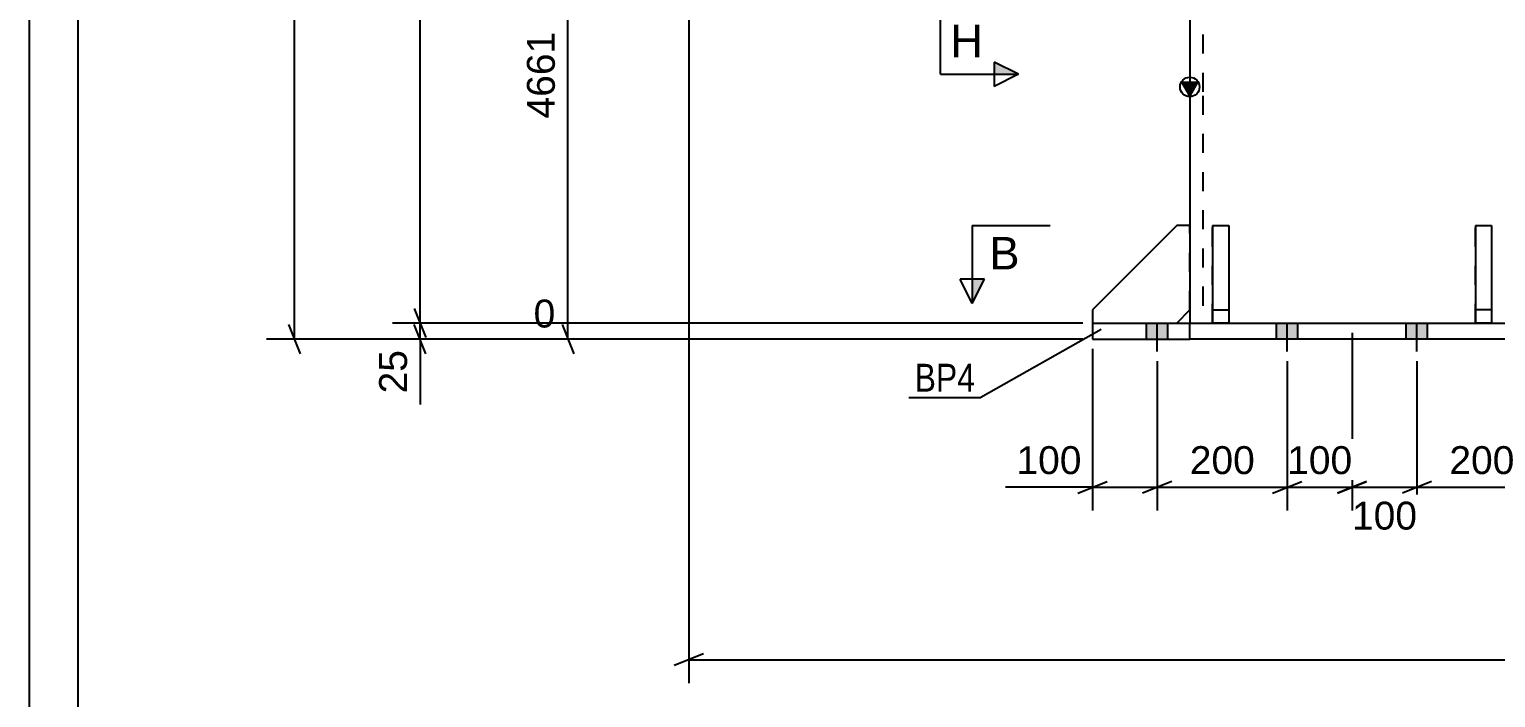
# Model space of a CAD drawing. Header units: millimetres. Extents: x -424 to 417, y -243 to 351.
# Drawn here: x -424.5 to -273.9, y -29.3 to 39.4 of the extents above; entities that cross this region are included whole.
import ezdxf

# ---------------------------------------------------------------- set-up
doc = ezdxf.new("R2010")
doc.units = ezdxf.units.MM
doc.linetypes.add('DXK_LINE_DOT2', pattern=[3.9198, 1.9599, -1.9599])
doc.styles.add('Arial', font='ARIAL.TTF', dxfattribs={"height": 0.2})
doc.styles.add('Arial Narrow', font='ARIALN.TTF', dxfattribs={"height": 0.2})

# ---------------------------------------------------------------- blocks, each defined once
blk = doc.blocks.new('Unknown-284935898-1134')
at = {"color": 5, "linetype": 'Continuous'}
for p, q in [((-424.47, 351.23), (-424.47, -242.77)), ((-419.47, 346.23), (-419.47, -237.77))]:
    blk.add_line(p, q, dxfattribs=at)
blk = doc.blocks.new('Bolt-284935898-3130 - 2944')
at = {"linetype": 'Continuous'}
for points in [[(-307.53, 9.21), (-309.73, 9.21), (-309.73, 7.55), (-307.53, 7.55)], [(-307.53, 9.21), (-309.73, 9.21), (-309.73, 7.55), (-307.53, 7.55)], [(-294.19, 9.21), (-296.39, 9.21), (-296.39, 7.55), (-294.19, 7.55)], [(-294.19, 9.21), (-296.39, 9.21), (-296.39, 7.55), (-294.19, 7.55)], [(-280.86, 9.21), (-283.06, 9.21), (-283.06, 7.55), (-280.86, 7.55)], [(-280.86, 9.21), (-283.06, 9.21), (-283.06, 7.55), (-280.86, 7.55)], [(-267.53, 9.21), (-269.73, 9.21), (-269.73, 7.55), (-267.53, 7.55)], [(-267.53, 9.21), (-269.73, 9.21), (-269.73, 7.55), (-267.53, 7.55)]]:
    blk.add_hatch(color=1, dxfattribs=at).paths.add_polyline_path(points)
at = {"color": 1, "linetype": 'Continuous'}
for p, q in [((-309.73, 7.55), (-309.73, 9.21)), ((-309.73, 7.55), (-309.73, 9.21)), ((-308.63, 6.28), (-308.63, 9.21)), ((-308.63, 6.28), (-308.63, 9.21)), ((-307.53, 7.55), (-307.53, 9.21)), ((-307.53, 7.55), (-307.53, 9.21)), ((-296.39, 7.55), (-296.39, 9.21)), ((-296.39, 7.55), (-296.39, 9.21)), ((-295.29, 6.28), (-295.29, 9.21)), ((-295.29, 6.28), (-295.29, 9.21)), ((-294.19, 7.55), (-294.19, 9.21)), ((-294.19, 7.55), (-294.19, 9.21)), ((-283.06, 7.55), (-283.06, 9.21)), ((-283.06, 7.55), (-283.06, 9.21)), ((-281.96, 6.28), (-281.96, 9.21)), ((-281.96, 6.28), (-281.96, 9.21)), ((-280.86, 7.55), (-280.86, 9.21)), ((-280.86, 7.55), (-280.86, 9.21)), ((-269.73, 7.55), (-269.73, 9.21)), ((-269.73, 7.55), (-269.73, 9.21)), ((-268.63, 6.28), (-268.63, 9.21)), ((-268.63, 6.28), (-268.63, 9.21)), ((-267.53, 7.55), (-267.53, 9.21)), ((-267.53, 7.55), (-267.53, 9.21))]:
    blk.add_line(p, q, dxfattribs=at)
blk = doc.blocks.new('Part-284935898-3049 - 2944')
at = {"color": 7, "linetype": 'DXK_LINE_DOT2'}
for p, q in [((-306.63, 19.21), (-315.29, 10.55)), ((-305.29, 19.21), (-306.63, 19.21)), ((-305.29, 10.55), (-305.29, 19.21)), ((-315.29, 10.55), (-315.29, 9.21)), ((-306.63, 9.21), (-305.29, 10.55)), ((-315.29, 9.21), (-306.63, 9.21))]:
    blk.add_line(p, q, dxfattribs=at)
blk = doc.blocks.new('Part-284935898-3131 - 2944')
at = {"linetype": 'Continuous'}
blk.add_hatch(color=2, dxfattribs=at).paths.add_polyline_path([(-305.29, 32.55), (-306.09, 33.95), (-304.49, 33.95)])
at = {"color": 7, "linetype": 'DXK_LINE_DOT2'}
for p, q in [((-303.96, 305.38), (-303.96, 32.65)), ((-303.96, 32.55), (-303.96, 9.21)), ((-305.29, 19.21), (-305.29, 10.55)), ((-305.29, 9.21), (-271.96, 9.21))]:
    blk.add_line(p, q, dxfattribs=at)
at = {"color": 2, "linetype": 'Continuous'}
for p, q in [((-305.29, 75.31), (-305.29, 32.65)), ((-305.29, 32.55), (-306.09, 33.95)), ((-306.09, 33.95), (-304.49, 33.95)), ((-304.49, 33.95), (-305.29, 32.55)), ((-305.29, 32.55), (-305.29, 19.21)), ((-305.29, 10.55), (-305.29, 9.21))]:
    blk.add_line(p, q, dxfattribs=at)
blk.add_circle((-305.29, 33.45), 1, dxfattribs=at)
blk = doc.blocks.new('Part-284935898-3050 - 2944')
at = {"color": 2, "linetype": 'Continuous'}
for p, q in [((-306.63, 19.21), (-315.29, 10.55)), ((-305.29, 19.21), (-306.63, 19.21)), ((-305.29, 19.21), (-305.29, 10.55)), ((-315.29, 10.55), (-315.29, 9.21)), ((-306.63, 9.21), (-305.29, 10.55))]:
    blk.add_line(p, q, dxfattribs=at)
at = {"color": 7, "linetype": 'DXK_LINE_DOT2'}
blk.add_line((-315.29, 9.21), (-306.63, 9.21), dxfattribs=at)
blk = doc.blocks.new('Part-284935898-3057 - 2944')
at = {"color": 2, "linetype": 'Continuous'}
for p, q in [((-275.96, 19.21), (-275.96, 9.21)), ((-275.96, 19.21), (-274.29, 19.21)), ((-274.29, 19.21), (-274.29, 9.21)), ((-274.29, 10.55), (-275.96, 10.55)), ((-275.96, 9.21), (-274.29, 9.21))]:
    blk.add_line(p, q, dxfattribs=at)
blk = doc.blocks.new('Part-284935898-3062 - 2944')
at = {"color": 2, "linetype": 'Continuous'}
for p, q in [((-302.96, 19.21), (-302.96, 9.21)), ((-302.96, 19.21), (-301.29, 19.21)), ((-301.29, 19.21), (-301.29, 9.21)), ((-302.96, 10.55), (-301.29, 10.55)), ((-302.96, 9.21), (-301.29, 9.21))]:
    blk.add_line(p, q, dxfattribs=at)
blk = doc.blocks.new('Part-284935898-3063 - 2944')
at = {"color": 7, "linetype": 'DXK_LINE_DOT2'}
for p, q in [((-275.96, 9.21), (-275.96, 19.21)), ((-275.96, 19.21), (-274.29, 19.21)), ((-274.29, 19.21), (-274.29, 9.21)), ((-274.29, 10.55), (-275.96, 10.55)), ((-274.29, 9.21), (-275.96, 9.21))]:
    blk.add_line(p, q, dxfattribs=at)
blk = doc.blocks.new('Part-284935898-3064 - 2944')
at = {"color": 7, "linetype": 'DXK_LINE_DOT2'}
for p, q in [((-302.96, 9.21), (-302.96, 19.21)), ((-302.96, 19.21), (-301.29, 19.21)), ((-301.29, 19.21), (-301.29, 9.21)), ((-302.96, 10.55), (-301.29, 10.55)), ((-301.29, 9.21), (-302.96, 9.21))]:
    blk.add_line(p, q, dxfattribs=at)
blk = doc.blocks.new('Part-284935898-3065 - 2944')
at = {"color": 2, "linetype": 'Continuous'}
for p, q in [((-315.29, 9.21), (-305.29, 9.21)), ((-315.29, 9.21), (-315.29, 7.55)), ((-305.29, 9.21), (-261.96, 9.21)), ((-305.29, 7.55), (-305.29, 9.21)), ((-271.96, 7.55), (-271.96, 9.21)), ((-261.96, 9.21), (-261.96, 7.55)), ((-315.29, 7.55), (-305.29, 7.55)), ((-261.96, 7.55), (-305.29, 7.55))]:
    blk.add_line(p, q, dxfattribs=at)
blk = doc.blocks.new('StraightDimension-284935898-9444 - 2944')
at = {"color": 7, "linetype": 'Continuous'}
for p, q in [((-281.96, 5.28), (-281.96, -10.05)), ((-268.63, 5.28), (-268.63, -10.05)), ((-280.46, -7.05), (-283.46, -8.25)), ((-270.13, -8.25), (-267.13, -7.05)), ((-281.96, -7.65), (-268.63, -7.65))]:
    blk.add_line(p, q, dxfattribs=at)
at = {"color": 0}
blk.add_wipeout([(-271.36, -6.9), (-271.36, -2.7), (-279.23, -2.7), (-279.23, -6.9)], dxfattribs=at)
at = {"color": 3, "style": 'Arial'}
blk.add_text('200', height=2.865, dxfattribs=at).set_placement((-278.63, -6.3))
blk = doc.blocks.new('StraightDimension-284935898-3500 - 2944')
at = {"color": 7, "linetype": 'Continuous'}
for p, q in [((-397.25, 7.55), (-397.25, 318.8)), ((-397.85, 9.05), (-396.65, 6.05)), ((-316.29, 7.55), (-400.1, 7.55))]:
    blk.add_line(p, q, dxfattribs=at)
blk = doc.blocks.new('StraightDimension-284935898-3507 - 2944')
at = {"color": 7, "linetype": 'Continuous'}
for p, q in [((-384.33, 9.21), (-384.33, 305.38)), ((-384.93, 10.71), (-383.73, 7.71)), ((-316.29, 9.21), (-387.18, 9.21))]:
    blk.add_line(p, q, dxfattribs=at)
blk = doc.blocks.new('StraightDimension-284935898-3220 - 2944')
at = {"color": 7, "linetype": 'Continuous'}
for p, q in [((-356.74, 52.85), (-356.74, -27.76)), ((-355.24, -24.76), (-358.24, -25.96)), ((-356.74, -25.36), (-143.49, -25.36))]:
    blk.add_line(p, q, dxfattribs=at)
blk = doc.blocks.new('StraightDimension-284935898-3249 - 2944')
at = {"color": 7, "linetype": 'Continuous'}
for p, q in [((-368.55, 60.26), (-369.75, 63.26)), ((-356.07, 61.76), (-379.35, 61.76)), ((-369.15, 7.55), (-369.15, 61.76)), ((-369.75, 9.05), (-368.55, 6.05)), ((-316.29, 7.55), (-372.68, 7.55))]:
    blk.add_line(p, q, dxfattribs=at)
at = {"color": 0, "linetype": 'Continuous'}
for points in [[(-369.85, 62.36), (-369.85, 66.56), (-379.95, 66.56), (-379.95, 62.36)], [(-369.85, 8.15), (-369.85, 12.35), (-373.28, 12.35), (-373.28, 8.15)]]:
    blk.add_wipeout(points, dxfattribs=at)
at = {"color": 0}
blk.add_wipeout([(-369.9, 39.7), (-374.1, 39.7), (-374.1, 29.61), (-369.9, 29.61)], dxfattribs=at)
at = {"color": 3, "linetype": 'Continuous', "style": 'Arial'}
for s, height, p in [('4661', 2.865, (-379.35, 62.96)), ('0', 2.87, (-372.68, 8.75))]:
    blk.add_text(s, height=height, dxfattribs=at).set_placement(p)
at = {"color": 3, "style": 'Arial'}
blk.add_text('4661', height=2.865, rotation=90.0002, dxfattribs=at).set_placement((-370.5, 30.21))
blk = doc.blocks.new('StraightDimension-284935898-3514 - 2944')
at = {"color": 7, "linetype": 'Continuous'}
for p, q in [((-384.93, 10.71), (-383.73, 7.71)), ((-316.29, 9.21), (-387.18, 9.21)), ((-383.73, 6.05), (-384.93, 9.05)), ((-384.33, 7.55), (-384.33, 9.21)), ((-316.29, 7.55), (-387.18, 7.55))]:
    blk.add_line(p, q, dxfattribs=at)
at = {"color": 0}
blk.add_wipeout([(-385.08, 7.02), (-389.28, 7.02), (-389.28, 1.38), (-385.08, 1.38)], dxfattribs=at)
at = {"color": 7, "linetype": 'Continuous'}
blk.add_line((-384.33, 7.55), (-384.33, 0.85), dxfattribs=at)
blk.add_line((-384.33, 7.55), (-384.33, 0.85), dxfattribs=at)
at = {"color": 3, "style": 'Arial'}
blk.add_text('25', height=2.865, rotation=90.0002, dxfattribs=at).set_placement((-385.68, 1.98))
blk = doc.blocks.new('StraightDimension-284935898-9445 - 2944')
at = {"color": 7, "linetype": 'Continuous'}
for p, q in [((-288.63, 8.21), (-288.63, -10.5)), ((-281.96, 5.28), (-281.96, -10.5)), ((-290.13, -8.25), (-287.13, -7.05)), ((-280.46, -7.05), (-283.46, -8.25)), ((-288.63, -7.65), (-281.96, -7.65))]:
    blk.add_line(p, q, dxfattribs=at)
at = {"color": 0}
blk.add_wipeout([(-281.36, -12.6), (-281.36, -8.4), (-289.23, -8.4), (-289.23, -12.6)], dxfattribs=at)
at = {"color": 3, "style": 'Arial'}
blk.add_text('100', height=2.865, dxfattribs=at).set_placement((-288.63, -12))
blk = doc.blocks.new('StraightDimension-284935898-9446 - 2944')
at = {"color": 7, "linetype": 'Continuous'}
for p, q in [((-288.63, 8.21), (-288.63, -10.05)), ((-295.29, 5.28), (-295.29, -10.05)), ((-296.79, -8.25), (-293.79, -7.05)), ((-287.13, -7.05), (-290.13, -8.25)), ((-295.29, -7.65), (-288.63, -7.65))]:
    blk.add_line(p, q, dxfattribs=at)
at = {"color": 0}
blk.add_wipeout([(-288.02, -6.9), (-288.02, -2.7), (-295.89, -2.7), (-295.89, -6.9)], dxfattribs=at)
at = {"color": 3, "style": 'Arial'}
blk.add_text('100', height=2.865, dxfattribs=at).set_placement((-295.29, -6.3))
blk = doc.blocks.new('StraightDimension-284935898-9447 - 2944')
at = {"color": 7, "linetype": 'Continuous'}
for p, q in [((-308.63, 5.28), (-308.63, -10.05)), ((-295.29, 5.28), (-295.29, -10.05)), ((-307.13, -7.05), (-310.13, -8.25)), ((-296.79, -8.25), (-293.79, -7.05)), ((-308.63, -7.65), (-295.29, -7.65))]:
    blk.add_line(p, q, dxfattribs=at)
at = {"color": 0}
blk.add_wipeout([(-298.02, -6.9), (-298.02, -2.7), (-305.89, -2.7), (-305.89, -6.9)], dxfattribs=at)
at = {"color": 3, "style": 'Arial'}
blk.add_text('200', height=2.865, dxfattribs=at).set_placement((-305.29, -6.3))
blk = doc.blocks.new('StraightDimension-284935898-9448 - 2944')
at = {"color": 7, "linetype": 'Continuous'}
for p, q in [((-315.29, 6.55), (-315.29, -10.05)), ((-308.63, 5.28), (-308.63, -10.05)), ((-316.79, -8.25), (-313.79, -7.05)), ((-307.13, -7.05), (-310.13, -8.25)), ((-315.29, -7.65), (-308.63, -7.65))]:
    blk.add_line(p, q, dxfattribs=at)
at = {"color": 0}
blk.add_wipeout([(-315.82, -6.9), (-315.82, -2.7), (-323.69, -2.7), (-323.69, -6.9)], dxfattribs=at)
at = {"color": 7, "linetype": 'Continuous'}
blk.add_line((-315.29, -7.65), (-324.21, -7.65), dxfattribs=at)
blk.add_line((-315.29, -7.65), (-324.21, -7.65), dxfattribs=at)
at = {"color": 3, "style": 'Arial'}
blk.add_text('100', height=2.865, dxfattribs=at).set_placement((-323.09, -6.3))
blk = doc.blocks.new('SectionMark-284935898-3546 - 2944')
at = {"linetype": 'Continuous'}
for points in [[(-327.63, 13.71), (-326.38, 13.71), (-327.63, 11.21)], [(-253.24, 13.71), (-251.99, 13.71), (-251.99, 11.21)]]:
    blk.add_hatch(color=6, dxfattribs=at).paths.add_polyline_path(points)
at = {"color": 6, "linetype": 'Continuous'}
for p, q in [((-327.63, 19.21), (-319.63, 19.21)), ((-327.63, 19.21), (-327.63, 11.21)), ((-251.99, 19.21), (-259.99, 19.21)), ((-251.99, 19.21), (-251.99, 11.21)), ((-327.63, 11.21), (-328.88, 13.71)), ((-326.38, 13.71), (-328.88, 13.71)), ((-327.63, 11.21), (-326.38, 13.71)), ((-253.24, 13.71), (-250.74, 13.71)), ((-251.99, 11.21), (-253.24, 13.71)), ((-250.74, 13.71), (-251.99, 11.21))]:
    blk.add_line(p, q, dxfattribs=at)
at = {"color": 0, "linetype": 'Continuous'}
for points in [[(-322.77, 14.71), (-322.77, 18.21), (-325.88, 18.21), (-325.88, 14.71)], [(-253.74, 14.71), (-253.74, 18.21), (-256.85, 18.21), (-256.85, 14.71)]]:
    blk.add_wipeout(points, dxfattribs=at)
at = {"color": 3, "linetype": 'Continuous', "style": 'Arial'}
for p in [(-325.88, 14.71), (-256.85, 14.71)]:
    blk.add_text('B', height=3.34, dxfattribs=at).set_placement(p)
blk = doc.blocks.new('SectionMark-284935898-13019 - 2944')
at = {"linetype": 'Continuous'}
for points in [[(-325.39, 111.42), (-325.39, 112.67), (-322.89, 112.67)], [(-325.39, 34.75), (-325.39, 36), (-322.89, 34.75)]]:
    blk.add_hatch(color=6, dxfattribs=at).paths.add_polyline_path(points)
at = {"color": 6, "linetype": 'Continuous'}
for p, q in [((-325.39, 111.42), (-325.39, 113.92)), ((-325.39, 113.92), (-322.89, 112.67)), ((-330.89, 112.67), (-330.89, 104.67)), ((-330.89, 112.67), (-322.89, 112.67)), ((-322.89, 112.67), (-325.39, 111.42)), ((-330.89, 34.75), (-330.89, 42.75)), ((-330.89, 34.75), (-322.89, 34.75)), ((-322.89, 34.75), (-325.39, 36)), ((-325.39, 36), (-325.39, 33.5)), ((-322.89, 34.75), (-325.39, 33.5))]:
    blk.add_line(p, q, dxfattribs=at)
at = {"color": 0, "linetype": 'Continuous'}
for points in [[(-326.52, 107.42), (-326.52, 110.92), (-329.89, 110.92), (-329.89, 107.42)], [(-326.52, 36.5), (-326.52, 40), (-329.89, 40), (-329.89, 36.5)]]:
    blk.add_wipeout(points, dxfattribs=at)
at = {"color": 3, "linetype": 'Continuous', "style": 'Arial'}
for p in [(-329.89, 107.42), (-329.89, 36.5)]:
    blk.add_text('H', height=3.34, dxfattribs=at).set_placement(p)
blk = doc.blocks.new('Mark-284935898-32104 - 2944')
at = {"color": 0}
blk.add_wipeout([(-327.34, 2.16), (-327.34, 5.16), (-333.55, 5.16), (-333.55, 2.16)], dxfattribs=at)
blk.add_wipeout([(-327.34, 2.16), (-327.34, 5.16), (-333.55, 5.16), (-333.55, 2.16)], dxfattribs=at)
at = {"color": 30, "linetype": 'Continuous'}
for p in [(-314.4, 8.53), (-334.15, 1.56)]:
    blk.add_line(p, (-326.74, 1.56), dxfattribs=at)
at = {"color": 3, "style": 'Arial Narrow'}
blk.add_text('BP4', height=2.863, dxfattribs=at).set_placement((-333.55, 2.16))

msp = doc.modelspace()

# ---------------------------------------------------------------- block references
for name in ['Unknown-284935898-1134', 'Part-284935898-3131 - 2944', 'Part-284935898-3049 - 2944', 'Part-284935898-3050 - 2944', 'Part-284935898-3062 - 2944', 'Part-284935898-3064 - 2944', 'Part-284935898-3057 - 2944', 'Part-284935898-3063 - 2944', 'Part-284935898-3065 - 2944', 'Bolt-284935898-3130 - 2944']:
    msp.add_blockref(name, (0, 0))

# ---------------------------------------------------------------- next in the draw order: block references
for name in ['StraightDimension-284935898-3500 - 2944', 'StraightDimension-284935898-9444 - 2944']:
    msp.add_blockref(name, (0, 0))

# ---------------------------------------------------------------- next in the draw order: block references
msp.add_blockref('StraightDimension-284935898-3507 - 2944', (0, 0))

# ---------------------------------------------------------------- next in the draw order: block references
msp.add_blockref('StraightDimension-284935898-3220 - 2944', (0, 0))

# ---------------------------------------------------------------- next in the draw order: block references
for name in ['StraightDimension-284935898-3249 - 2944', 'StraightDimension-284935898-9445 - 2944']:
    msp.add_blockref(name, (0, 0))

# ---------------------------------------------------------------- next in the draw order: block references
for name in ['SectionMark-284935898-13019 - 2944', 'StraightDimension-284935898-3514 - 2944', 'StraightDimension-284935898-9446 - 2944']:
    msp.add_blockref(name, (0, 0))

# ---------------------------------------------------------------- next in the draw order: block references
for name in ['SectionMark-284935898-3546 - 2944', 'StraightDimension-284935898-9447 - 2944']:
    msp.add_blockref(name, (0, 0))

# ---------------------------------------------------------------- next in the draw order: block references
msp.add_blockref('StraightDimension-284935898-9448 - 2944', (0, 0))

# ---------------------------------------------------------------- next in the draw order: block references
msp.add_blockref('Mark-284935898-32104 - 2944', (0, 0))

doc.saveas('drawing.dxf')
